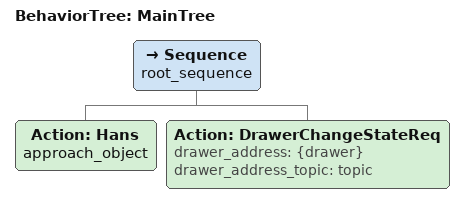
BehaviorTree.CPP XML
<root BTCPP_format="4">
     <BehaviorTree ID="MainTree">
        <Sequence name="root_sequence">
            <Action ID="Hans" name="approach_object"/>
            <Action ID="DrawerChangeStateReq" drawer_address="{drawer}" drawer_address_topic="topic"/>
        </Sequence>
     </BehaviorTree>
 </root>
